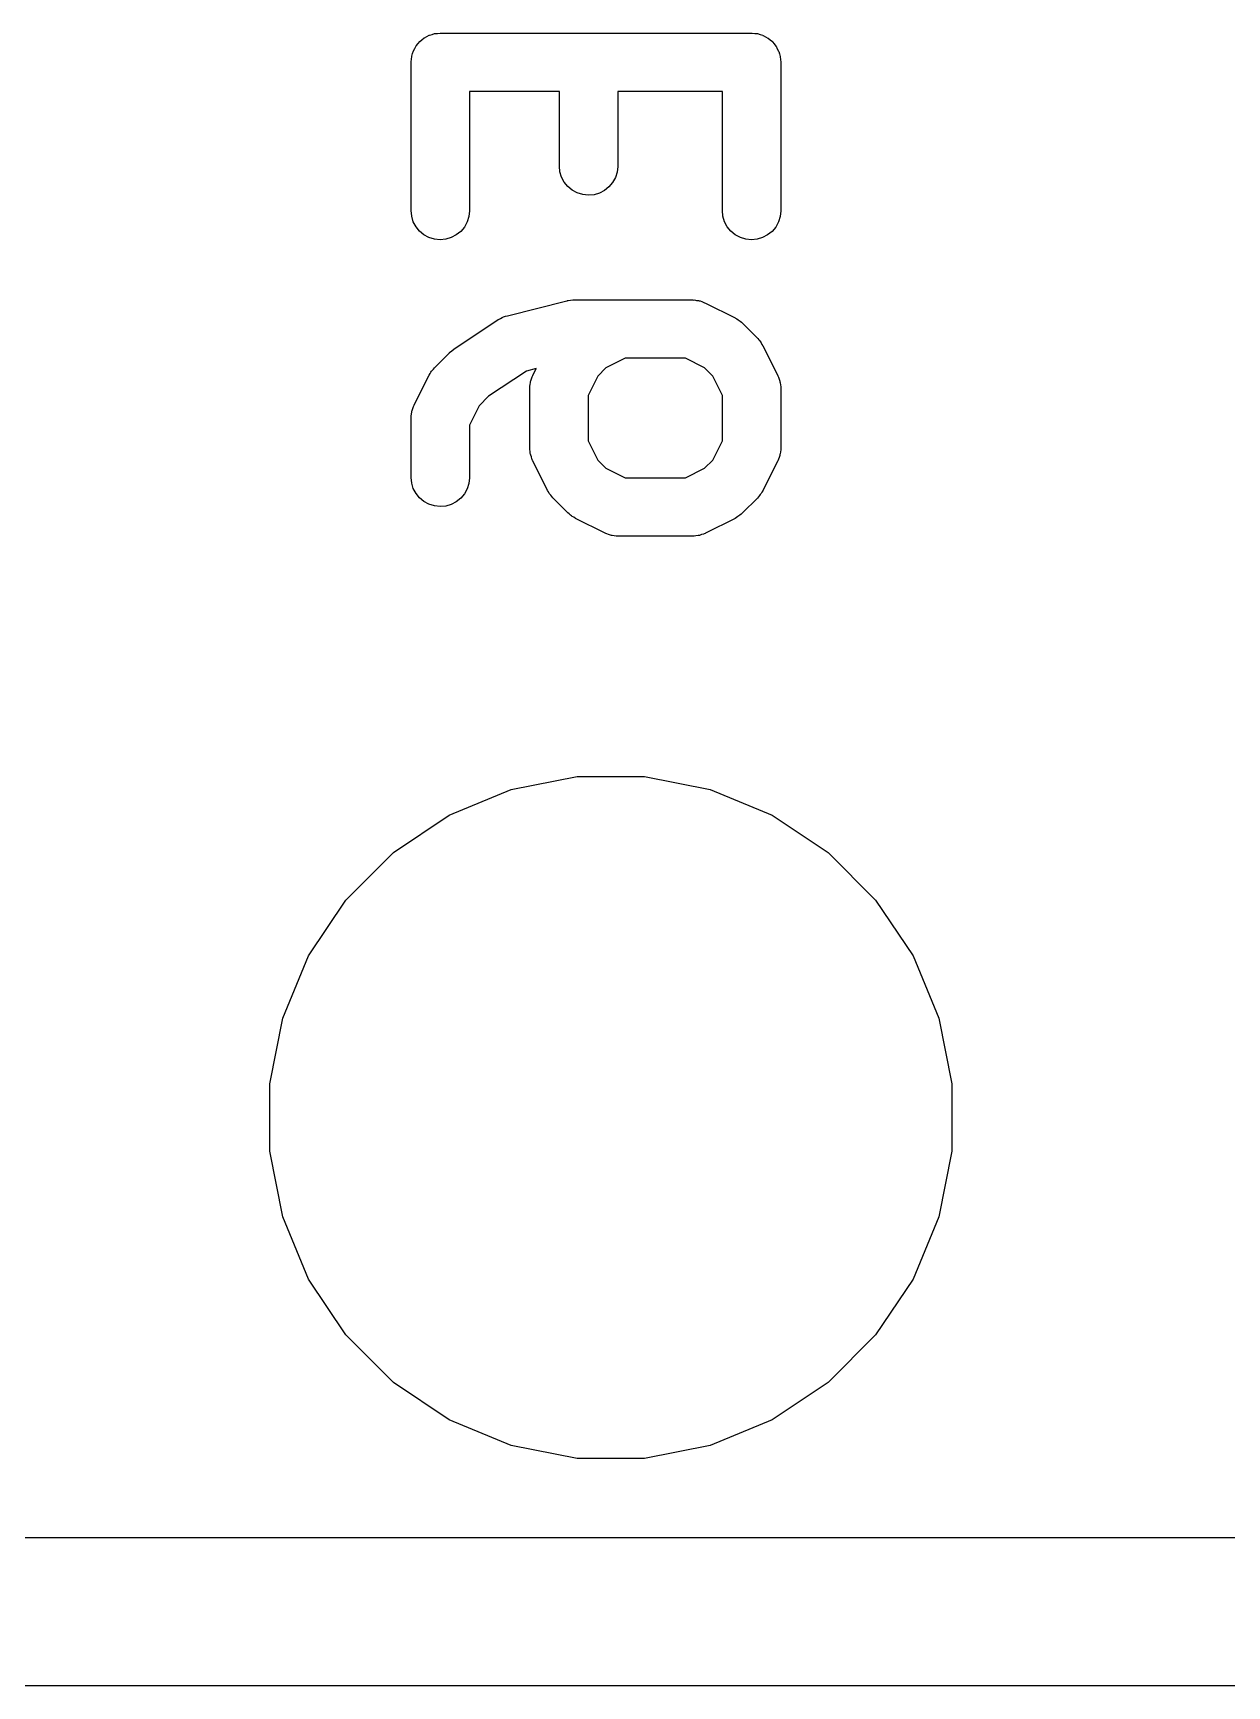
# Model space of a CAD drawing. Extents: x 1.16 to 10.32, y -5.28 to -3.55.
# Drawn here: x 2.1589 to 2.2797, y -4.6937 to -4.5265 of the extents above; entities that cross this region are included whole.
import ezdxf

# ---------------------------------------------------------------- set-up
doc = ezdxf.new("R2010")
doc.units = 0
doc.header["$MEASUREMENT"] = 0
doc.layers.add('BLACK', color=7, linetype='CONTINUOUS')

msp = doc.modelspace()

# ---------------------------------------------------------------- linework, layer by layer
at = {"layer": 'BLACK', "linetype": 'CONTINUOUS'}
for p, q in [((2.19764, -4.5278), (2.19782, -4.52759)), ((2.19782, -4.52759), (2.19799, -4.52738)), ((2.19799, -4.52738), (2.198, -4.52737)), ((2.198, -4.52737), (2.19801, -4.52736)), ((2.19801, -4.52736), (2.19822, -4.52719)), ((2.19822, -4.52719), (2.19844, -4.52701)), ((2.19844, -4.52701), (2.19845, -4.52701)), ((2.19845, -4.52701), (2.19846, -4.527)), ((2.19846, -4.527), (2.1987, -4.52687)), ((2.1987, -4.52687), (2.19895, -4.52674)), ((2.19895, -4.52674), (2.19896, -4.52674)), ((2.19896, -4.52674), (2.19897, -4.52674)), ((2.19897, -4.52674), (2.19924, -4.52666)), ((2.19924, -4.52666), (2.1995, -4.52658)), ((2.1995, -4.52658), (2.19951, -4.52658)), ((2.19951, -4.52658), (2.19952, -4.52657)), ((2.19952, -4.52657), (2.1998, -4.52655)), ((2.1998, -4.52655), (2.20007, -4.52652)), ((2.20007, -4.52652), (2.23157, -4.52652)), ((2.23157, -4.52652), (2.23159, -4.52652)), ((2.23159, -4.52652), (2.23159, -4.52652)), ((2.23159, -4.52652), (2.23159, -4.52652)), ((2.23159, -4.52652), (2.23161, -4.52652)), ((2.23161, -4.52652), (2.23189, -4.52655)), ((2.23189, -4.52655), (2.23216, -4.52658)), ((2.23216, -4.52658), (2.23217, -4.52658)), ((2.23217, -4.52658), (2.23218, -4.52658)), ((2.23218, -4.52658), (2.23245, -4.52667)), ((2.23245, -4.52667), (2.23272, -4.52675)), ((2.23272, -4.52675), (2.23272, -4.52676)), ((2.23272, -4.52676), (2.23273, -4.52676)), ((2.23273, -4.52676), (2.23298, -4.52689)), ((2.23298, -4.52689), (2.23322, -4.52703)), ((2.23322, -4.52703), (2.23323, -4.52703)), ((2.23323, -4.52703), (2.23324, -4.52704)), ((2.23324, -4.52704), (2.23345, -4.52722)), ((2.23345, -4.52722), (2.23367, -4.52739)), ((2.23367, -4.52739), (2.23367, -4.5274)), ((2.23367, -4.5274), (2.23368, -4.52741)), ((2.23368, -4.52741), (2.23385, -4.52762)), ((2.23385, -4.52762), (2.23403, -4.52784)), ((2.19712, -4.52943), (2.19715, -4.52915)), ((2.19712, -4.52945), (2.19712, -4.52943)), ((2.19715, -4.52915), (2.19718, -4.52888)), ((2.19718, -4.52888), (2.19719, -4.52887)), ((2.19719, -4.52886), (2.19727, -4.5286)), ((2.19719, -4.52887), (2.19719, -4.52886)), ((2.19727, -4.5286), (2.19735, -4.52833)), ((2.19735, -4.52833), (2.19736, -4.52832)), ((2.19736, -4.52831), (2.1975, -4.52807)), ((2.19736, -4.52832), (2.19736, -4.52831)), ((2.1975, -4.52807), (2.19763, -4.52782)), ((2.19763, -4.52781), (2.19764, -4.5278)), ((2.19763, -4.52782), (2.19763, -4.52781)), ((2.23403, -4.52784), (2.23404, -4.52785)), ((2.23404, -4.52785), (2.23404, -4.52786)), ((2.23404, -4.52786), (2.23417, -4.5281)), ((2.23417, -4.5281), (2.2343, -4.52835)), ((2.2343, -4.52835), (2.2343, -4.52836)), ((2.2343, -4.52836), (2.23431, -4.52837)), ((2.23431, -4.52837), (2.23439, -4.52863)), ((2.23439, -4.52863), (2.23447, -4.5289)), ((2.23447, -4.5289), (2.23447, -4.52891)), ((2.23447, -4.52891), (2.23447, -4.52892)), ((2.23447, -4.52892), (2.2345, -4.5292)), ((2.2345, -4.5292), (2.23452, -4.52947)), ((2.19712, -4.52947), (2.19712, -4.52945)), ((2.19712, -4.52945), (2.19712, -4.52945)), ((2.19712, -4.52945), (2.19712, -4.52945)), ((2.19712, -4.54447), (2.19712, -4.52947)), ((2.23452, -4.52947), (2.23452, -4.54447)), ((2.21212, -4.53243), (2.20303, -4.53243)), ((2.20303, -4.53243), (2.20303, -4.54447)), ((2.21212, -4.53997), (2.21212, -4.53243)), ((2.22862, -4.53243), (2.21803, -4.53243)), ((2.21803, -4.53243), (2.21803, -4.53997)), ((2.22862, -4.54447), (2.22862, -4.53243)), ((2.21218, -4.54055), (2.21212, -4.53997)), ((2.21234, -4.5411), (2.21218, -4.54055)), ((2.21261, -4.54161), (2.21234, -4.5411)), ((2.21779, -4.54114), (2.21751, -4.54164)), ((2.21796, -4.54059), (2.21779, -4.54114)), ((2.21803, -4.54001), (2.21796, -4.54059)), ((2.21803, -4.53997), (2.21803, -4.54001)), ((2.21298, -4.54205), (2.21261, -4.54161)), ((2.21342, -4.54242), (2.21298, -4.54205)), ((2.21393, -4.54269), (2.21342, -4.54242)), ((2.21448, -4.54286), (2.21393, -4.54269)), ((2.21618, -4.54271), (2.21563, -4.54287)), ((2.21669, -4.54244), (2.21618, -4.54271)), ((2.21714, -4.54208), (2.21669, -4.54244)), ((2.21751, -4.54164), (2.21714, -4.54208)), ((2.19718, -4.54504), (2.19712, -4.54447)), ((2.20303, -4.54447), (2.20303, -4.54451)), ((2.21505, -4.54292), (2.21448, -4.54286)), ((2.21563, -4.54287), (2.21505, -4.54292)), ((2.22867, -4.54504), (2.22862, -4.54447)), ((2.23452, -4.54447), (2.23452, -4.54451)), ((2.19734, -4.5456), (2.19718, -4.54504)), ((2.19762, -4.54611), (2.19734, -4.5456)), ((2.19798, -4.54655), (2.19762, -4.54611)), ((2.20251, -4.54614), (2.20214, -4.54658)), ((2.20279, -4.54563), (2.20251, -4.54614)), ((2.20296, -4.54509), (2.20279, -4.54563)), ((2.20303, -4.54451), (2.20296, -4.54509)), ((2.22884, -4.5456), (2.22867, -4.54504)), ((2.22911, -4.54611), (2.22884, -4.5456)), ((2.22948, -4.54655), (2.22911, -4.54611)), ((2.23401, -4.54614), (2.23364, -4.54658)), ((2.23428, -4.54563), (2.23401, -4.54614)), ((2.23446, -4.54509), (2.23428, -4.54563)), ((2.23452, -4.54451), (2.23446, -4.54509)), ((2.19842, -4.54692), (2.19798, -4.54655)), ((2.19893, -4.54719), (2.19842, -4.54692)), ((2.19948, -4.54736), (2.19893, -4.54719)), ((2.20005, -4.54742), (2.19948, -4.54736)), ((2.20063, -4.54737), (2.20005, -4.54742)), ((2.20118, -4.54721), (2.20063, -4.54737)), ((2.20169, -4.54694), (2.20118, -4.54721)), ((2.20214, -4.54658), (2.20169, -4.54694)), ((2.22992, -4.54692), (2.22948, -4.54655)), ((2.23043, -4.54719), (2.22992, -4.54692)), ((2.23098, -4.54736), (2.23043, -4.54719)), ((2.23155, -4.54742), (2.23098, -4.54736)), ((2.23212, -4.54737), (2.23155, -4.54742)), ((2.23268, -4.54721), (2.23212, -4.54737)), ((2.23319, -4.54694), (2.23268, -4.54721)), ((2.23364, -4.54658), (2.23319, -4.54694)), ((2.20686, -4.55511), (2.21286, -4.55361)), ((2.21286, -4.55361), (2.2129, -4.5536)), ((2.2129, -4.5536), (2.21295, -4.55359)), ((2.21295, -4.55359), (2.213, -4.55357)), ((2.213, -4.55357), (2.21323, -4.55355)), ((2.21323, -4.55355), (2.21347, -4.55352)), ((2.21347, -4.55352), (2.21352, -4.55352)), ((2.21352, -4.55352), (2.21357, -4.55352)), ((2.21357, -4.55352), (2.22557, -4.55352)), ((2.22557, -4.55352), (2.22561, -4.55352)), ((2.22561, -4.55352), (2.2257, -4.55353)), ((2.2257, -4.55353), (2.22579, -4.55352)), ((2.22579, -4.55352), (2.22599, -4.55356)), ((2.22599, -4.55356), (2.22619, -4.55358)), ((2.22619, -4.55358), (2.22627, -4.55361)), ((2.22627, -4.55361), (2.22635, -4.55362)), ((2.22635, -4.55362), (2.22654, -4.55369)), ((2.22654, -4.55369), (2.22674, -4.55376)), ((2.22674, -4.55376), (2.22681, -4.5538)), ((2.22681, -4.5538), (2.22689, -4.55383)), ((2.22689, -4.55383), (2.22989, -4.55533)), ((2.20144, -4.55851), (2.20594, -4.55551)), ((2.20594, -4.55551), (2.20597, -4.55549)), ((2.20597, -4.55549), (2.20615, -4.5554)), ((2.20615, -4.5554), (2.20632, -4.5553)), ((2.20632, -4.5553), (2.2064, -4.55527)), ((2.2064, -4.55527), (2.20648, -4.55523)), ((2.20648, -4.55523), (2.20667, -4.55517)), ((2.20667, -4.55517), (2.20686, -4.55511)), ((2.22989, -4.55533), (2.22993, -4.55535)), ((2.22993, -4.55535), (2.23007, -4.55544)), ((2.23007, -4.55544), (2.23021, -4.55552)), ((2.23021, -4.55552), (2.23031, -4.55559)), ((2.23031, -4.55559), (2.23041, -4.55566)), ((2.23041, -4.55566), (2.23053, -4.55578)), ((2.23053, -4.55578), (2.23066, -4.55588)), ((2.23066, -4.55588), (2.23216, -4.55738)), ((2.23216, -4.55738), (2.23219, -4.55741)), ((2.23219, -4.55741), (2.23229, -4.55754)), ((2.23229, -4.55754), (2.23241, -4.55766)), ((2.23241, -4.55766), (2.23247, -4.55777)), ((2.23247, -4.55777), (2.23255, -4.55786)), ((2.23255, -4.55786), (2.23262, -4.55801)), ((2.19949, -4.56038), (2.20099, -4.55888)), ((2.20099, -4.55888), (2.20102, -4.55885)), ((2.20099, -4.55888), (2.20099, -4.55888)), ((2.20099, -4.55888), (2.20099, -4.55888)), ((2.20099, -4.55888), (2.20099, -4.55888)), ((2.20102, -4.55885), (2.20123, -4.55868)), ((2.20123, -4.55868), (2.20144, -4.55851)), ((2.21877, -4.55942), (2.21682, -4.5604)), ((2.22487, -4.55942), (2.21877, -4.55942)), ((2.22682, -4.5604), (2.22487, -4.55942)), ((2.23262, -4.55801), (2.23271, -4.55815)), ((2.23271, -4.55815), (2.23421, -4.56115)), ((2.19743, -4.56415), (2.19893, -4.56115)), ((2.19893, -4.56115), (2.19895, -4.56111)), ((2.19895, -4.56111), (2.19904, -4.56097)), ((2.19904, -4.56097), (2.19912, -4.56083)), ((2.19912, -4.56083), (2.1992, -4.56073)), ((2.1992, -4.56073), (2.19927, -4.56063)), ((2.19927, -4.56063), (2.19938, -4.56051)), ((2.19938, -4.56051), (2.19949, -4.56038)), ((2.20879, -4.56071), (2.20496, -4.56326)), ((2.20978, -4.56046), (2.20879, -4.56071)), ((2.2094, -4.56123), (2.20943, -4.56115)), ((2.20943, -4.56115), (2.20978, -4.56046)), ((2.21682, -4.5604), (2.216, -4.56122)), ((2.22764, -4.56122), (2.22682, -4.5604)), ((2.23421, -4.56115), (2.23423, -4.56119)), ((2.23423, -4.56119), (2.23426, -4.56127)), ((2.20912, -4.56243), (2.20913, -4.56234)), ((2.20912, -4.56247), (2.20912, -4.56243)), ((2.20912, -4.56847), (2.20912, -4.56247)), ((2.20913, -4.56225), (2.20916, -4.56206)), ((2.20913, -4.56234), (2.20913, -4.56225)), ((2.20916, -4.56206), (2.20919, -4.56186)), ((2.20919, -4.56186), (2.20921, -4.56177)), ((2.20921, -4.56177), (2.20923, -4.56169)), ((2.20923, -4.56169), (2.2093, -4.5615)), ((2.2093, -4.5615), (2.20936, -4.56131)), ((2.20936, -4.56131), (2.2094, -4.56123)), ((2.216, -4.56122), (2.21503, -4.56317)), ((2.22862, -4.56317), (2.22764, -4.56122)), ((2.23426, -4.56127), (2.2343, -4.56134)), ((2.2343, -4.56134), (2.23436, -4.56154)), ((2.23436, -4.56154), (2.23443, -4.56173)), ((2.23443, -4.56173), (2.23444, -4.56181)), ((2.23444, -4.56181), (2.23447, -4.5619)), ((2.23447, -4.5619), (2.23449, -4.5621)), ((2.23449, -4.5621), (2.23452, -4.5623)), ((2.23452, -4.5623), (2.23452, -4.56238)), ((2.23452, -4.56238), (2.23452, -4.56247)), ((2.23452, -4.56247), (2.23452, -4.56847)), ((2.19723, -4.56469), (2.1973, -4.5645)), ((2.1973, -4.5645), (2.19736, -4.56431)), ((2.19736, -4.56431), (2.1974, -4.56423)), ((2.1974, -4.56423), (2.19743, -4.56415)), ((2.204, -4.56422), (2.20303, -4.56617)), ((2.20496, -4.56326), (2.204, -4.56422)), ((2.21503, -4.56317), (2.21503, -4.56777)), ((2.22862, -4.56777), (2.22862, -4.56317)), ((2.19712, -4.56543), (2.19713, -4.56534)), ((2.19712, -4.56547), (2.19712, -4.56543)), ((2.19712, -4.57147), (2.19712, -4.56547)), ((2.19713, -4.56525), (2.19716, -4.56506)), ((2.19713, -4.56534), (2.19713, -4.56525)), ((2.19716, -4.56506), (2.19719, -4.56485)), ((2.19719, -4.56485), (2.19721, -4.56477)), ((2.19721, -4.56477), (2.19723, -4.56469)), ((2.20303, -4.56617), (2.20303, -4.57147)), ((2.21503, -4.56777), (2.216, -4.56972)), ((2.22764, -4.56972), (2.22862, -4.56777)), ((2.20913, -4.56855), (2.20912, -4.56847)), ((2.20913, -4.56864), (2.20913, -4.56855)), ((2.20916, -4.56884), (2.20913, -4.56864)), ((2.20918, -4.56904), (2.20916, -4.56884)), ((2.2092, -4.56913), (2.20918, -4.56904)), ((2.20922, -4.56921), (2.2092, -4.56913)), ((2.20929, -4.5694), (2.20922, -4.56921)), ((2.20934, -4.56959), (2.20929, -4.5694)), ((2.23435, -4.56944), (2.23428, -4.56963)), ((2.23442, -4.56925), (2.23435, -4.56944)), ((2.23443, -4.56916), (2.23442, -4.56925)), ((2.23446, -4.56908), (2.23443, -4.56916)), ((2.23448, -4.56888), (2.23446, -4.56908)), ((2.23452, -4.56868), (2.23448, -4.56888)), ((2.23452, -4.56851), (2.23451, -4.5686)), ((2.23451, -4.5686), (2.23452, -4.56868)), ((2.23452, -4.56847), (2.23452, -4.56851)), ((2.20938, -4.56967), (2.20934, -4.56959)), ((2.20941, -4.56975), (2.20938, -4.56967)), ((2.20943, -4.56979), (2.20941, -4.56975)), ((2.21093, -4.57279), (2.20943, -4.56979)), ((2.216, -4.56972), (2.21682, -4.57054)), ((2.21682, -4.57054), (2.21877, -4.57151)), ((2.22487, -4.57151), (2.22682, -4.57054)), ((2.22682, -4.57054), (2.22764, -4.56972)), ((2.23421, -4.56979), (2.23271, -4.57279)), ((2.23424, -4.56971), (2.23421, -4.56979)), ((2.23428, -4.56963), (2.23424, -4.56971)), ((2.19718, -4.57204), (2.19712, -4.57147)), ((2.19734, -4.57259), (2.19718, -4.57204)), ((2.19762, -4.5731), (2.19734, -4.57259)), ((2.20279, -4.57263), (2.20251, -4.57314)), ((2.20296, -4.57208), (2.20279, -4.57263)), ((2.20303, -4.57151), (2.20296, -4.57208)), ((2.20303, -4.57147), (2.20303, -4.57151)), ((2.21102, -4.57293), (2.21093, -4.57279)), ((2.21877, -4.57151), (2.22487, -4.57151)), ((2.23269, -4.57283), (2.2326, -4.57296)), ((2.23271, -4.57279), (2.23269, -4.57283)), ((2.19798, -4.57355), (2.19762, -4.5731)), ((2.19842, -4.57392), (2.19798, -4.57355)), ((2.19893, -4.57419), (2.19842, -4.57392)), ((2.19948, -4.57436), (2.19893, -4.57419)), ((2.20005, -4.57442), (2.19948, -4.57436)), ((2.20063, -4.57437), (2.20005, -4.57442)), ((2.20118, -4.57421), (2.20063, -4.57437)), ((2.20169, -4.57394), (2.20118, -4.57421)), ((2.20214, -4.57358), (2.20169, -4.57394)), ((2.20251, -4.57314), (2.20214, -4.57358)), ((2.2111, -4.57308), (2.21102, -4.57293)), ((2.21117, -4.57317), (2.2111, -4.57308)), ((2.21124, -4.57328), (2.21117, -4.57317)), ((2.21135, -4.5734), (2.21124, -4.57328)), ((2.21146, -4.57353), (2.21135, -4.5734)), ((2.21149, -4.57356), (2.21146, -4.57353)), ((2.21299, -4.57506), (2.21149, -4.57356)), ((2.23216, -4.57356), (2.23066, -4.57506)), ((2.23226, -4.57343), (2.23216, -4.57356)), ((2.23238, -4.57331), (2.23226, -4.57343)), ((2.23245, -4.57321), (2.23238, -4.57331)), ((2.23252, -4.57311), (2.23245, -4.57321)), ((2.2326, -4.57296), (2.23252, -4.57311)), ((2.21311, -4.57516), (2.21299, -4.57506)), ((2.21323, -4.57528), (2.21311, -4.57516)), ((2.21334, -4.57534), (2.21323, -4.57528)), ((2.21343, -4.57542), (2.21334, -4.57534)), ((2.21358, -4.5755), (2.21343, -4.57542)), ((2.21372, -4.57559), (2.21358, -4.5755)), ((2.21375, -4.57561), (2.21372, -4.57559)), ((2.21675, -4.57711), (2.21375, -4.57561)), ((2.22989, -4.57561), (2.22689, -4.57711)), ((2.23003, -4.57552), (2.22989, -4.57561)), ((2.23018, -4.57544), (2.23003, -4.57552)), ((2.23028, -4.57537), (2.23018, -4.57544)), ((2.23038, -4.5753), (2.23028, -4.57537)), ((2.2305, -4.57519), (2.23038, -4.5753)), ((2.23063, -4.57508), (2.2305, -4.57519)), ((2.23066, -4.57506), (2.23063, -4.57508)), ((2.21683, -4.57714), (2.21675, -4.57711)), ((2.21691, -4.57718), (2.21683, -4.57714)), ((2.2171, -4.57724), (2.21691, -4.57718)), ((2.21729, -4.57731), (2.2171, -4.57724)), ((2.21738, -4.57733), (2.21729, -4.57731)), ((2.21746, -4.57736), (2.21738, -4.57733)), ((2.21766, -4.57738), (2.21746, -4.57736)), ((2.21786, -4.57741), (2.21766, -4.57738)), ((2.21795, -4.57741), (2.21786, -4.57741)), ((2.21803, -4.57742), (2.21795, -4.57741)), ((2.21807, -4.57742), (2.21803, -4.57742)), ((2.22557, -4.57742), (2.21807, -4.57742)), ((2.22566, -4.57741), (2.22557, -4.57742)), ((2.22575, -4.57742), (2.22566, -4.57741)), ((2.22594, -4.57738), (2.22575, -4.57742)), ((2.22615, -4.57736), (2.22594, -4.57738)), ((2.22623, -4.57734), (2.22615, -4.57736)), ((2.22631, -4.57733), (2.22623, -4.57734)), ((2.2265, -4.57726), (2.22631, -4.57733)), ((2.2267, -4.5772), (2.2265, -4.57726)), ((2.22677, -4.57716), (2.2267, -4.5772)), ((2.22686, -4.57713), (2.22677, -4.57716)), ((2.22689, -4.57711), (2.22686, -4.57713)), ((2.20726, -4.60305), (2.21392, -4.60172)), ((2.21392, -4.60172), (2.22072, -4.60172)), ((2.22072, -4.60172), (2.22739, -4.60305)), ((2.20098, -4.60565), (2.20726, -4.60305)), ((2.22739, -4.60305), (2.23366, -4.60565)), ((2.19533, -4.60942), (2.20098, -4.60565)), ((2.23366, -4.60565), (2.23932, -4.60942)), ((2.19052, -4.61423), (2.19533, -4.60942)), ((2.23932, -4.60942), (2.24412, -4.61423)), ((2.18675, -4.61988), (2.19052, -4.61423)), ((2.24412, -4.61423), (2.2479, -4.61988)), ((2.18415, -4.62616), (2.18675, -4.61988)), ((2.2479, -4.61988), (2.2505, -4.62616)), ((2.18282, -4.63282), (2.18415, -4.62616)), ((2.2505, -4.62616), (2.25182, -4.63282)), ((2.18282, -4.63962), (2.18282, -4.63282)), ((2.25182, -4.63282), (2.25182, -4.63962)), ((2.18415, -4.64628), (2.18282, -4.63962)), ((2.25182, -4.63962), (2.2505, -4.64628)), ((2.18675, -4.65256), (2.18415, -4.64628)), ((2.2505, -4.64628), (2.2479, -4.65256)), ((2.19052, -4.65821), (2.18675, -4.65256)), ((2.2479, -4.65256), (2.24412, -4.65821)), ((2.19533, -4.66302), (2.19052, -4.65821)), ((2.24412, -4.65821), (2.23932, -4.66302)), ((2.20098, -4.66679), (2.19533, -4.66302)), ((2.23932, -4.66302), (2.23366, -4.66679)), ((2.20726, -4.66939), (2.20098, -4.66679)), ((2.23366, -4.66679), (2.22739, -4.66939)), ((2.21392, -4.67072), (2.20726, -4.66939)), ((2.22739, -4.66939), (2.22072, -4.67072)), ((2.22072, -4.67072), (2.21392, -4.67072)), ((1.37482, -4.67872), (2.45982, -4.67872)), ((2.46695, -4.69372), (1.36769, -4.69372))]:
    msp.add_line(p, q, dxfattribs=at)

doc.saveas('drawing.dxf')
